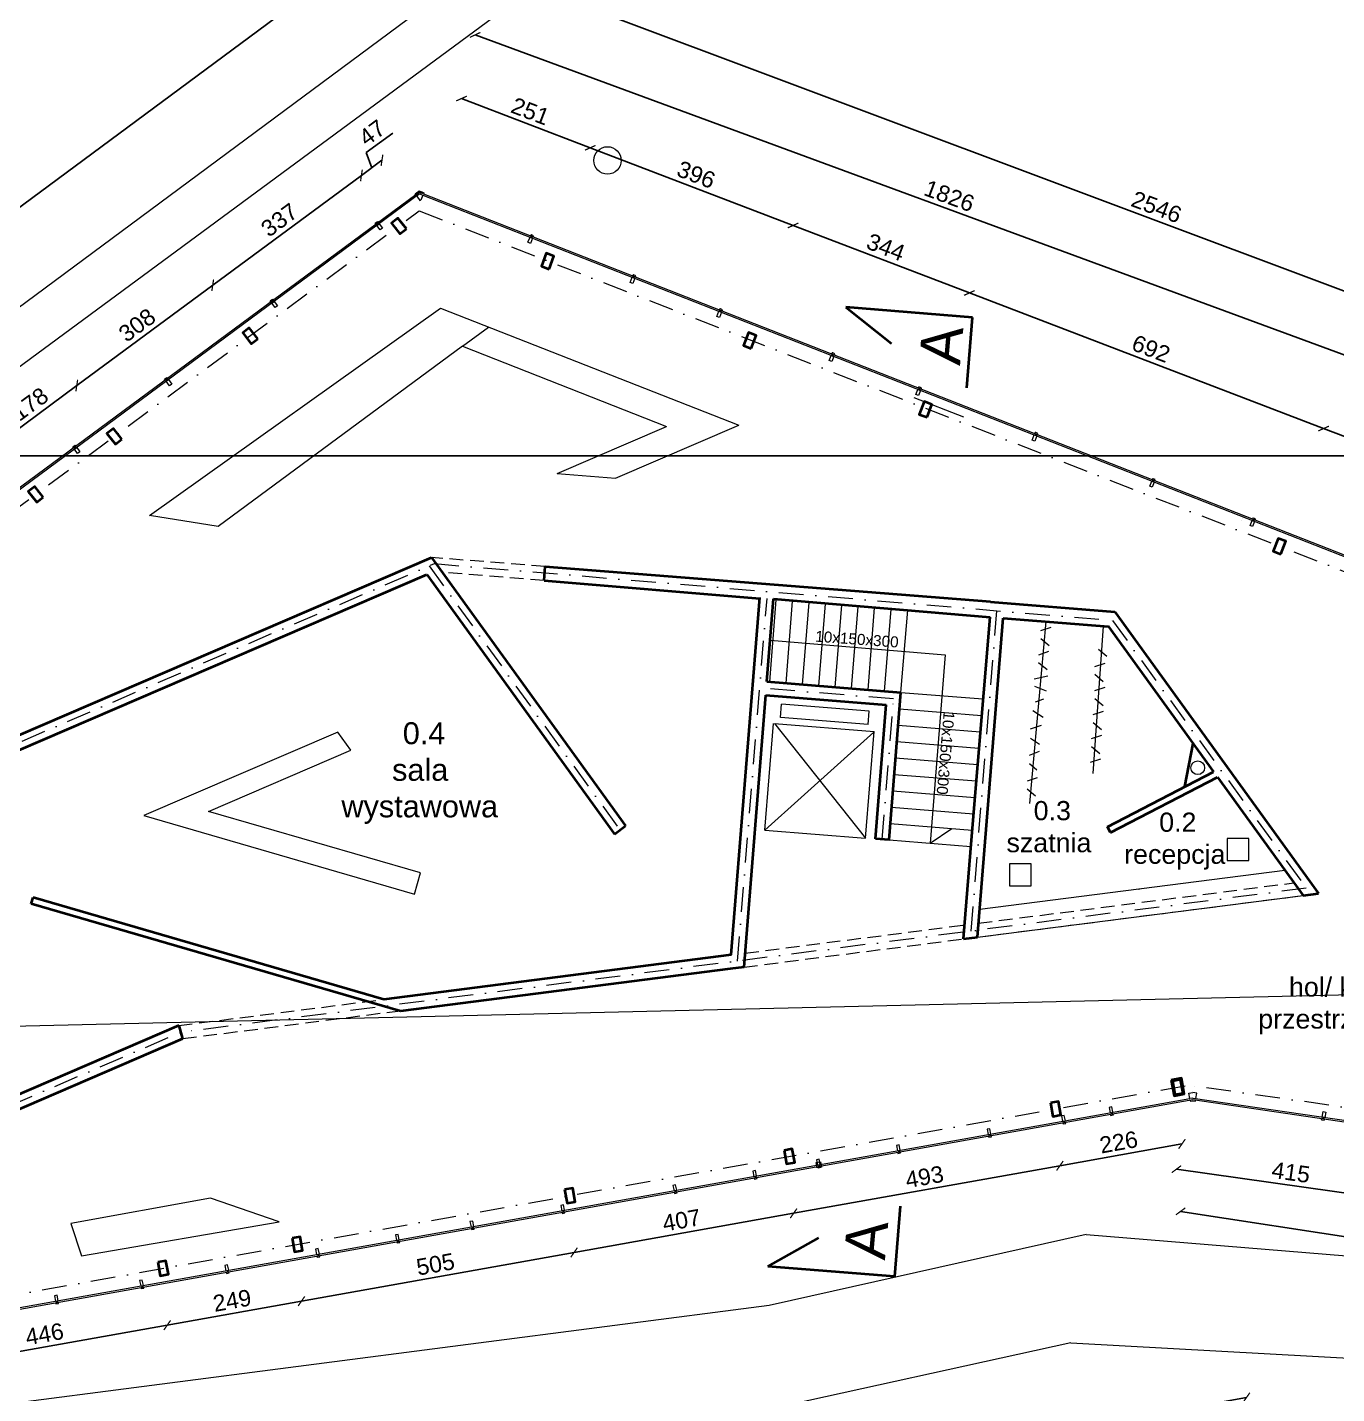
# Model space of a CAD drawing. Header units: millimetres. Extents: x -105266 to 178069, y 491 to 168574.
# Drawn here: x -57854 to -55466, y 32821 to 35312 of the extents above; entities that cross this region are included whole.
import ezdxf

# ---------------------------------------------------------------- set-up
doc = ezdxf.new("R2010")
doc.units = ezdxf.units.MM
doc.linetypes.add('DASHDOTX2', pattern=[2, 1, -0.5, 0, -0.5])
doc.linetypes.add('HIDDENX2', pattern=[0.75, 0.5, -0.25])
doc.layers.get('defpoints').update_dxf_attribs({"color": 4})
doc.layers.add('510-Podpora jednosłupowa symb.-SEPOW', color=7, linetype='Continuous')
for name, color, linetype, lineweight in [('A- TM meble', 9, 'Continuous', 13), ('A-L-W', 123, 'Continuous', 15), ('A-sc murowane', 2, 'Continuous', 40), ('A-sc wykończenie', 6, 'Continuous', 18), ('A-SC-MUROWANE', 2, 'Continuous', 40), ('A-STOLARKA', 1, 'Continuous', 15), ('AVG', 123, 'Continuous', 15), ('izolacja2', 4, 'BATTING', 9), ('meble', 9, 'Continuous', 13), ('osie', 7, 'DASHDOTX2', 15), ('pod', 123, 'HIDDENX2', 15), ('stolarka', 1, 'Continuous', 5)]:
    doc.layers.add(name, color=color, linetype=linetype, lineweight=lineweight)
doc.styles.get("Standard").update_dxf_attribs({"font": 'arial.ttf'})
doc.linetypes.add('BATTING', pattern='A,0.00254,-2.54,[134,ltypeshp.shx,S=2.54,R=0,X=-2.54,Y=0],-5.08,[134,ltypeshp.shx,S=2.54,R=180,X=2.54,Y=0],-2.54', length=10.16254)
doc.dimstyles.new('ewelina', dxfattribs={"dimtxt": 30, "dimasz": 15, "dimexe": 1.25, "dimexo": 0.625, "dimgap": 8, "dimtad": 1, "dimdec": 0, "dimtxsty": 'Standard', "dimblk": 'ARCHTICK', "dimcen": 2.5, "dimse1": 1, "dimse2": 1, "dimadec": 0, "dimazin": 0, "dimtfac": 1, "dimtdec": 0, "dimtmove": 0, "dimatfit": 3, "dimldrblk": 'ARCHTICK', "dimfxl": 1, "dimarcsym": 0})

# ---------------------------------------------------------------- blocks, each defined once
blk = doc.blocks.new('510')
at = {"color": 0, "linetype": 'Continuous', "lineweight": 0}
blk.add_circle((0, 0), 0.25, dxfattribs=at)
blk = doc.blocks.new('_ArchTick')
at = {"color": 0, "linetype": 'ByBlock', "const_width": 0.15}
blk.add_lwpolyline([(-0.5, -0.5), (0.5, 0.5)], dxfattribs=at)
blk = doc.blocks.new('*D224')
at = {"layer": 'A-L-W', "color": 0, "lineweight": -2, "transparency": 16777216}
blk.add_line((-57037.4, 35298.4), (-55323.6, 34667.3), dxfattribs=at)
at = {"layer": 'defpoints', "color": 0, "transparency": 16777216}
for p in [(-57143.2, 35010.9), (-55323.6, 34667.3), (-55429.5, 34379.8)]:
    blk.add_point(p, dxfattribs=at)
at = {"layer": 'A-L-W', "color": 0, "lineweight": -2, "transparency": 16777216, "xscale": 15, "yscale": 15, "zscale": 15}
for p, rotation in [((-57037.4, 35298.4), 159.7834779347574), ((-55323.6, 34667.3), 339.7834779347574)]:
    blk.add_blockref('_ArchTick', p, dxfattribs=dict(at, rotation=rotation))
at = {"layer": 'A-L-W', "color": 0, "transparency": 16777216, "insert": (-56172.5, 35004.7), "char_height": 30, "attachment_point": 5, "rotation": 339.7835}
blk.add_mtext('1826', dxfattribs=at)
blk = doc.blocks.new('*D227')
at = {"layer": 'A-L-W', "color": 0, "lineweight": -2, "transparency": 16777216}
blk.add_line((-55314, 34513.3), (-55489.9, 34580.6), dxfattribs=at)
at = {"layer": 'defpoints', "color": 0, "transparency": 16777216}
for p in [(-55489.9, 34580.6), (-55628.6, 34218.2), (-55452.7, 34150.9)]:
    blk.add_point(p, dxfattribs=at)
at = {"layer": 'A-L-W', "color": 0, "lineweight": -2, "transparency": 16777216, "xscale": 15, "yscale": 15, "zscale": 15}
for p, rotation in [((-55489.9, 34580.6), 159.0608906428986), ((-55314, 34513.3), 339.0608906428986)]:
    blk.add_blockref('_ArchTick', p, dxfattribs=dict(at, rotation=rotation))
at = {"layer": 'A-L-W', "color": 0, "transparency": 16777216, "insert": (-55393.6, 34568.7), "char_height": 30, "attachment_point": 5, "rotation": 339.0609}
blk.add_mtext('188', dxfattribs=at)
blk = doc.blocks.new('*D228')
at = {"layer": 'A-L-W', "color": 0, "lineweight": -2, "transparency": 16777216}
blk.add_line((-55489.9, 34580.6), (-56136, 34827.8), dxfattribs=at)
at = {"layer": 'defpoints', "color": 0, "transparency": 16777216}
for p in [(-56136, 34827.8), (-56268.9, 34480.5), (-55628.6, 34218.2)]:
    blk.add_point(p, dxfattribs=at)
at = {"layer": 'A-L-W', "color": 0, "lineweight": -2, "transparency": 16777216, "xscale": 15, "yscale": 15, "zscale": 15}
for p, rotation in [((-56136, 34827.8), 159.0608906512475), ((-55489.9, 34580.6), 339.0608906512475)]:
    blk.add_blockref('_ArchTick', p, dxfattribs=dict(at, rotation=rotation))
at = {"layer": 'A-L-W', "color": 0, "transparency": 16777216, "insert": (-55804.6, 34726), "char_height": 30, "attachment_point": 5, "rotation": 339.0609}
blk.add_mtext('692', dxfattribs=at)
blk = doc.blocks.new('*D229')
at = {"layer": 'A-L-W', "color": 0, "lineweight": -2, "transparency": 16777216}
blk.add_line((-56136, 34827.8), (-56457.5, 34950.9), dxfattribs=at)
at = {"layer": 'defpoints', "color": 0, "transparency": 16777216}
for p in [(-56457.5, 34950.9), (-56589.4, 34606.2), (-56268.9, 34480.5)]:
    blk.add_point(p, dxfattribs=at)
at = {"layer": 'A-L-W', "color": 0, "lineweight": -2, "transparency": 16777216, "xscale": 15, "yscale": 15, "zscale": 15}
for p, rotation in [((-56457.5, 34950.9), 159.0608906512475), ((-56136, 34827.8), 339.0608906512475)]:
    blk.add_blockref('_ArchTick', p, dxfattribs=dict(at, rotation=rotation))
at = {"layer": 'A-L-W', "color": 0, "transparency": 16777216, "insert": (-56288.4, 34911.2), "char_height": 30, "attachment_point": 5, "rotation": 339.0609}
blk.add_mtext('344', dxfattribs=at)
blk = doc.blocks.new('*D230')
at = {"layer": 'A-L-W', "color": 0, "lineweight": -2, "transparency": 16777216}
blk.add_line((-56457.5, 34950.9), (-56827.5, 35092.5), dxfattribs=at)
at = {"layer": 'defpoints', "color": 0, "transparency": 16777216}
for p in [(-56827.5, 35092.5), (-56958.2, 34750.8), (-56589.4, 34606.2)]:
    blk.add_point(p, dxfattribs=at)
at = {"layer": 'A-L-W', "color": 0, "lineweight": -2, "transparency": 16777216, "xscale": 15, "yscale": 15, "zscale": 15}
for p, rotation in [((-56827.5, 35092.5), 159.0608906512475), ((-56457.5, 34950.9), 339.0608906512475)]:
    blk.add_blockref('_ArchTick', p, dxfattribs=dict(at, rotation=rotation))
at = {"layer": 'A-L-W', "color": 0, "transparency": 16777216, "insert": (-56634.2, 35043.5), "char_height": 30, "attachment_point": 5, "rotation": 339.0609}
blk.add_mtext('396', dxfattribs=at)
blk = doc.blocks.new('*D231')
at = {"layer": 'A-L-W', "color": 0, "lineweight": -2, "transparency": 16777216}
blk.add_line((-56827.5, 35092.5), (-57062.3, 35182.3), dxfattribs=at)
at = {"layer": 'defpoints', "color": 0, "transparency": 16777216}
for p in [(-57062.3, 35182.3), (-57196.7, 34830.9), (-56958.2, 34750.8)]:
    blk.add_point(p, dxfattribs=at)
at = {"layer": 'A-L-W', "color": 0, "lineweight": -2, "transparency": 16777216, "xscale": 15, "yscale": 15, "zscale": 15}
for p, rotation in [((-57062.3, 35182.3), 159.0608906512475), ((-56827.5, 35092.5), 339.0608906512475)]:
    blk.add_blockref('_ArchTick', p, dxfattribs=dict(at, rotation=rotation))
at = {"layer": 'A-L-W', "color": 0, "transparency": 16777216, "insert": (-56936.6, 35159.1), "char_height": 30, "attachment_point": 5, "rotation": 339.0609}
blk.add_mtext('251', dxfattribs=at)
blk = doc.blocks.new('*D232')
at = {"layer": 'A-L-W', "color": 0, "lineweight": -2, "transparency": 16777216}
blk.add_line((-54609.9, 34515.4), (-56993.9, 35409.3), dxfattribs=at)
at = {"layer": 'defpoints', "color": 0, "transparency": 16777216}
for p in [(-56993.9, 35409.3), (-57143.2, 35010.9), (-54759.3, 34117)]:
    blk.add_point(p, dxfattribs=at)
at = {"layer": 'A-L-W', "color": 0, "lineweight": -2, "transparency": 16777216, "xscale": 15, "yscale": 15, "zscale": 15}
for p, rotation in [((-56993.9, 35409.3), 159.4448394453546), ((-54609.9, 34515.4), 339.4448394453546)]:
    blk.add_blockref('_ArchTick', p, dxfattribs=dict(at, rotation=rotation))
at = {"layer": 'A-L-W', "color": 0, "transparency": 16777216, "insert": (-55794.7, 34984.5), "char_height": 30, "attachment_point": 5, "rotation": 339.4448}
blk.add_mtext('2546', dxfattribs=at)
blk = doc.blocks.new('*D237')
at = {"layer": 'A-L-W', "color": 0, "lineweight": -2, "transparency": 16777216}
blk.add_line((-55758.3, 33230), (-55347.2, 33172.1), dxfattribs=at)
at = {"layer": 'defpoints', "color": 0, "transparency": 16777216}
for p in [(-55738.8, 33368), (-55327.8, 33310.1), (-55347.2, 33172.1)]:
    blk.add_point(p, dxfattribs=at)
at = {"layer": 'A-L-W', "color": 0, "lineweight": -2, "transparency": 16777216, "xscale": 15, "yscale": 15, "zscale": 15}
for p, rotation in [((-55758.3, 33230), 171.9805323292466), ((-55347.2, 33172.1), 351.9805323292466)]:
    blk.add_blockref('_ArchTick', p, dxfattribs=dict(at, rotation=rotation))
at = {"layer": 'A-L-W', "color": 0, "transparency": 16777216, "insert": (-55549.5, 33224.1), "char_height": 30, "attachment_point": 5, "rotation": 351.9805}
blk.add_mtext('415', dxfattribs=at)
blk = doc.blocks.new('*D239')
at = {"layer": 'A-L-W', "color": 0, "lineweight": -2, "transparency": 16777216}
blk.add_line((-55750.8, 33153), (-54941, 33028.2), dxfattribs=at)
at = {"layer": 'defpoints', "color": 0, "transparency": 16777216}
for p in [(-55719.5, 33356), (-54909.7, 33231.3), (-54941, 33028.2)]:
    blk.add_point(p, dxfattribs=at)
at = {"layer": 'A-L-W', "color": 0, "lineweight": -2, "transparency": 16777216, "xscale": 15, "yscale": 15, "zscale": 15}
for p, rotation in [((-55750.8, 33153), 171.2389036279741), ((-54941, 33028.2), 351.2389036279741)]:
    blk.add_blockref('_ArchTick', p, dxfattribs=dict(at, rotation=rotation))
at = {"layer": 'A-L-W', "color": 0, "transparency": 16777216, "insert": (-55325.3, 33111), "char_height": 30, "attachment_point": 5, "rotation": 351.2389}
blk.add_mtext('819', dxfattribs=at)
blk = doc.blocks.new('*D241')
at = {"layer": 'A-L-W', "color": 0, "lineweight": -2, "transparency": 16777216}
blk.add_line((-58038.2, 32867), (-57598.8, 32945.5), dxfattribs=at)
at = {"layer": 'defpoints', "color": 0, "transparency": 16777216}
for p in [(-57609.2, 33004), (-57598.8, 32945.5), (-58050.9, 32937.8)]:
    blk.add_point(p, dxfattribs=at)
at = {"layer": 'A-L-W', "color": 0, "lineweight": -2, "transparency": 16777216, "xscale": 15, "yscale": 15, "zscale": 15}
for p, rotation in [((-57598.8, 32945.5), 10.12634783083672), ((-58038.2, 32867), 190.1263478308367)]:
    blk.add_blockref('_ArchTick', p, dxfattribs=dict(at, rotation=rotation))
at = {"layer": 'A-L-W', "color": 0, "transparency": 16777216, "insert": (-57822.6, 32929.2), "char_height": 30, "attachment_point": 5, "rotation": 10.1263}
blk.add_mtext('446', dxfattribs=at)
blk = doc.blocks.new('*D242')
at = {"layer": 'A-L-W', "color": 0, "lineweight": -2, "transparency": 16777216}
blk.add_line((-57598.8, 32945.5), (-57354.1, 32989.2), dxfattribs=at)
at = {"layer": 'defpoints', "color": 0, "transparency": 16777216}
for p in [(-57364.5, 33047.7), (-57609.2, 33004), (-57354.1, 32989.2)]:
    blk.add_point(p, dxfattribs=at)
at = {"layer": 'A-L-W', "color": 0, "lineweight": -2, "transparency": 16777216, "xscale": 15, "yscale": 15, "zscale": 15}
for p, rotation in [((-57354.1, 32989.2), 10.12634783083672), ((-57598.8, 32945.5), 190.1263478308367)]:
    blk.add_blockref('_ArchTick', p, dxfattribs=dict(at, rotation=rotation))
at = {"layer": 'A-L-W', "color": 0, "transparency": 16777216, "insert": (-57480.5, 32990.3), "char_height": 30, "attachment_point": 5, "rotation": 10.1263}
blk.add_mtext('249', dxfattribs=at)
blk = doc.blocks.new('*D243')
at = {"layer": 'A-L-W', "color": 0, "lineweight": -2, "transparency": 16777216}
blk.add_line((-57354.1, 32989.2), (-56856.9, 33078), dxfattribs=at)
at = {"layer": 'defpoints', "color": 0, "transparency": 16777216}
for p in [(-56867.4, 33136.5), (-56856.9, 33078), (-57364.5, 33047.7)]:
    blk.add_point(p, dxfattribs=at)
at = {"layer": 'A-L-W', "color": 0, "lineweight": -2, "transparency": 16777216, "xscale": 15, "yscale": 15, "zscale": 15}
for p, rotation in [((-56856.9, 33078), 10.12634783083672), ((-57354.1, 32989.2), 190.1263478308367)]:
    blk.add_blockref('_ArchTick', p, dxfattribs=dict(at, rotation=rotation))
at = {"layer": 'A-L-W', "color": 0, "transparency": 16777216, "insert": (-57109.6, 33056.5), "char_height": 30, "attachment_point": 5, "rotation": 10.1263}
blk.add_mtext('505', dxfattribs=at)
blk = doc.blocks.new('*D244')
at = {"layer": 'A-L-W', "color": 0, "lineweight": -2, "transparency": 16777216}
blk.add_line((-56856.9, 33078), (-56456.5, 33149.5), dxfattribs=at)
at = {"layer": 'defpoints', "color": 0, "transparency": 16777216}
for p in [(-56467, 33208), (-56456.5, 33149.5), (-56867.4, 33136.5)]:
    blk.add_point(p, dxfattribs=at)
at = {"layer": 'A-L-W', "color": 0, "lineweight": -2, "transparency": 16777216, "xscale": 15, "yscale": 15, "zscale": 15}
for p, rotation in [((-56456.5, 33149.5), 10.12634783083672), ((-56856.9, 33078), 190.1263478308367)]:
    blk.add_blockref('_ArchTick', p, dxfattribs=dict(at, rotation=rotation))
at = {"layer": 'A-L-W', "color": 0, "transparency": 16777216, "insert": (-56660.8, 33136.7), "char_height": 30, "attachment_point": 5, "rotation": 10.1263}
blk.add_mtext('407', dxfattribs=at)
blk = doc.blocks.new('*D245')
at = {"layer": 'A-L-W', "color": 0, "lineweight": -2, "transparency": 16777216}
blk.add_line((-56456.5, 33149.5), (-55970.9, 33236.2), dxfattribs=at)
at = {"layer": 'defpoints', "color": 0, "transparency": 16777216}
for p in [(-55981.4, 33294.8), (-55970.9, 33236.2), (-56467, 33208)]:
    blk.add_point(p, dxfattribs=at)
at = {"layer": 'A-L-W', "color": 0, "lineweight": -2, "transparency": 16777216, "xscale": 15, "yscale": 15, "zscale": 15}
for p, rotation in [((-55970.9, 33236.2), 10.12634783083672), ((-56456.5, 33149.5), 190.1263478308367)]:
    blk.add_blockref('_ArchTick', p, dxfattribs=dict(at, rotation=rotation))
at = {"layer": 'A-L-W', "color": 0, "transparency": 16777216, "insert": (-56217.8, 33215.8), "char_height": 30, "attachment_point": 5, "rotation": 10.1263}
blk.add_mtext('493', dxfattribs=at)
blk = doc.blocks.new('*D246')
at = {"layer": 'A-L-W', "color": 0, "lineweight": -2, "transparency": 16777216}
blk.add_line((-55970.9, 33236.2), (-55748.3, 33276), dxfattribs=at)
at = {"layer": 'defpoints', "color": 0, "transparency": 16777216}
for p in [(-55758.8, 33334.5), (-55981.4, 33294.8), (-55748.3, 33276)]:
    blk.add_point(p, dxfattribs=at)
at = {"layer": 'A-L-W', "color": 0, "lineweight": -2, "transparency": 16777216, "xscale": 15, "yscale": 15, "zscale": 15}
for p, rotation in [((-55748.3, 33276), 10.12634783083672), ((-55970.9, 33236.2), 190.1263478308367)]:
    blk.add_blockref('_ArchTick', p, dxfattribs=dict(at, rotation=rotation))
at = {"layer": 'A-L-W', "color": 0, "transparency": 16777216, "insert": (-55863.7, 33279.1), "char_height": 30, "attachment_point": 5, "rotation": 10.1263}
blk.add_mtext('226', dxfattribs=at)
blk = doc.blocks.new('*D404')
at = {"layer": 'A-L-W', "color": 0, "lineweight": -2, "transparency": 16777216}
blk.add_line((-58264.6, 32341.9), (-55630.5, 32813.7), dxfattribs=at)
at = {"layer": 'defpoints', "color": 0, "transparency": 16777216}
for p in [(-55728.3, 33359.7), (-58362.4, 32887.9), (-55630.5, 32813.7)]:
    blk.add_point(p, dxfattribs=at)
at = {"layer": 'A-L-W', "color": 0, "lineweight": -2, "transparency": 16777216, "xscale": 15, "yscale": 15, "zscale": 15}
for p, rotation in [((-55630.5, 32813.7), 10.15479114802461), ((-58264.6, 32341.9), 190.1547911480246)]:
    blk.add_blockref('_ArchTick', p, dxfattribs=dict(at, rotation=rotation))
at = {"layer": 'A-L-W', "color": 0, "transparency": 16777216, "insert": (-56918.7, 32606.6), "char_height": 30, "attachment_point": 5, "rotation": 10.1548}
blk.add_mtext('2676', dxfattribs=at)
blk = doc.blocks.new('*D257')
at = {"layer": 'A-L-W', "color": 0, "lineweight": -2, "transparency": 16777216}
blk.add_line((-57906.8, 34553.5), (-57763.8, 34659), dxfattribs=at)
at = {"layer": 'defpoints', "color": 0, "transparency": 16777216}
for p in [(-57763.8, 34659), (-57727.7, 34610.1), (-57855.8, 34484.3)]:
    blk.add_point(p, dxfattribs=at)
at = {"layer": 'A-L-W', "color": 0, "lineweight": -2, "transparency": 16777216, "xscale": 15, "yscale": 15, "zscale": 15}
for p, rotation in [((-57763.8, 34659), 36.42863924856123), ((-57906.8, 34553.5), 216.4286392485612)]:
    blk.add_blockref('_ArchTick', p, dxfattribs=dict(at, rotation=rotation))
at = {"layer": 'A-L-W', "color": 0, "transparency": 16777216, "insert": (-57849.2, 34625), "char_height": 30, "attachment_point": 5, "rotation": 36.4286}
blk.add_mtext('178', dxfattribs=at)
blk = doc.blocks.new('*D258')
at = {"layer": 'A-L-W', "color": 0, "lineweight": -2, "transparency": 16777216}
blk.add_line((-57763.8, 34659), (-57515.9, 34841.9), dxfattribs=at)
at = {"layer": 'defpoints', "color": 0, "transparency": 16777216}
for p in [(-57515.9, 34841.9), (-57479.9, 34793.2), (-57727.7, 34610.1)]:
    blk.add_point(p, dxfattribs=at)
at = {"layer": 'A-L-W', "color": 0, "lineweight": -2, "transparency": 16777216, "xscale": 15, "yscale": 15, "zscale": 15}
for p, rotation in [((-57515.9, 34841.9), 36.42863924856123), ((-57763.8, 34659), 216.4286392485612)]:
    blk.add_blockref('_ArchTick', p, dxfattribs=dict(at, rotation=rotation))
at = {"layer": 'A-L-W', "color": 0, "transparency": 16777216, "insert": (-57653.7, 34769.2), "char_height": 30, "attachment_point": 5, "rotation": 36.4286}
blk.add_mtext('308', dxfattribs=at)
blk = doc.blocks.new('*D259')
at = {"layer": 'A-L-W', "color": 0, "lineweight": -2, "transparency": 16777216}
blk.add_line((-57515.9, 34841.9), (-57244.7, 35042.1), dxfattribs=at)
at = {"layer": 'defpoints', "color": 0, "transparency": 16777216}
for p in [(-57244.7, 35042.1), (-57208.8, 34993.5), (-57479.9, 34793.2)]:
    blk.add_point(p, dxfattribs=at)
at = {"layer": 'A-L-W', "color": 0, "lineweight": -2, "transparency": 16777216, "xscale": 15, "yscale": 15, "zscale": 15}
for p, rotation in [((-57244.7, 35042.1), 36.42863924856123), ((-57515.9, 34841.9), 216.4286392485612)]:
    blk.add_blockref('_ArchTick', p, dxfattribs=dict(at, rotation=rotation))
at = {"layer": 'A-L-W', "color": 0, "transparency": 16777216, "insert": (-57394.2, 34960.8), "char_height": 30, "attachment_point": 5, "rotation": 36.4286}
blk.add_mtext('337', dxfattribs=at)
blk = doc.blocks.new('*D260')
at = {"layer": 'A-L-W', "color": 0, "lineweight": -2, "transparency": 16777216}
for p, q in [((-57235.9, 35083.7), (-57187.5, 35119.5)), ((-57225.9, 35056), (-57235.9, 35083.7)), ((-57244.7, 35042.1), (-57207.2, 35069.8))]:
    blk.add_line(p, q, dxfattribs=at)
at = {"layer": 'defpoints', "color": 0, "transparency": 16777216}
for p in [(-57207.2, 35069.8), (-57164, 35011.3), (-57208.8, 34993.5)]:
    blk.add_point(p, dxfattribs=at)
at = {"layer": 'A-L-W', "color": 0, "lineweight": -2, "transparency": 16777216, "xscale": 15, "yscale": 15, "zscale": 15}
for p, rotation in [((-57207.2, 35069.8), 36.42863924856123), ((-57244.7, 35042.1), 216.4286392485612)]:
    blk.add_blockref('_ArchTick', p, dxfattribs=dict(at, rotation=rotation))
at = {"layer": 'A-L-W', "color": 0, "transparency": 16777216, "insert": (-57225.3, 35120.1), "char_height": 30, "attachment_point": 5, "rotation": 36.4286}
blk.add_mtext('47', dxfattribs=at)
blk = doc.blocks.new('*D406')
at = {"layer": 'A-L-W', "color": 0, "lineweight": -2, "transparency": 16777216}
blk.add_line((-57384.8, 35341.5), (-59480.5, 33792.1), dxfattribs=at)
at = {"layer": 'defpoints', "color": 0, "transparency": 16777216}
for p in [(-57138.6, 35008.5), (-59480.5, 33792.1), (-59234.3, 33459)]:
    blk.add_point(p, dxfattribs=at)
at = {"layer": 'A-L-W', "color": 0, "lineweight": -2, "transparency": 16777216, "xscale": 15, "yscale": 15, "zscale": 15}
for p, rotation in [((-57384.8, 35341.5), 36.47776893357357), ((-59480.5, 33792.1), 216.4777689335736)]:
    blk.add_blockref('_ArchTick', p, dxfattribs=dict(at, rotation=rotation))
at = {"layer": 'A-L-W', "color": 0, "transparency": 16777216, "insert": (-58487.5, 34555.3), "char_height": 30, "attachment_point": 5, "rotation": 36.4778}
blk.add_mtext('2606', dxfattribs=at)

msp = doc.modelspace()

# ---------------------------------------------------------------- linework, layer by layer
at = {"color": 1}
msp.add_xline((57065.48, 34530.8), (1, 0), dxfattribs=at)
at = {"layer": 'A- TM meble'}
msp.add_line((-59243.04, 33458.78), (-54867.6, 33561.97), dxfattribs=at)
at = {"layer": 'A-L-W'}
for p, q in [((-58099.5, 34631.03), (-55205.68, 36777.56)), ((-55481.63, 36453.25), (-60711.4, 32596.91)), ((-56500.16, 34118.61), (-56488.16, 34268.13)), ((-56470.26, 34116.21), (-56458.25, 34265.73)), ((-56440.35, 34113.81), (-56428.35, 34263.33)), ((-56410.45, 34111.41), (-56398.45, 34260.93)), ((-56380.55, 34109.01), (-56368.54, 34258.53)), ((-56350.64, 34106.61), (-56338.64, 34256.13)), ((-56320.74, 34104.21), (-56308.74, 34253.73)), ((-56290.83, 34101.81), (-56278.83, 34251.33)), ((-56260.93, 34099.41), (-56248.37, 34249.4)), ((-56499.09, 34194.45), (-56180.17, 34168.16)), ((-56180.17, 34168.16), (-56207.78, 33824.27)), ((-56260.93, 34099.41), (-56111.41, 34087.4)), ((-56480.28, 34053.81), (-56478.36, 34077.74)), ((-56318.88, 34064.93), (-56478.36, 34077.74)), ((-56320.8, 34041.01), (-56318.88, 34064.93)), ((-56263.33, 34069.5), (-56113.81, 34057.5)), ((-56508.81, 33848.44), (-56493.2, 34042.81)), ((-56491.21, 34042.65), (-56309.79, 34028.09)), ((-56491.21, 34042.65), (-56325.4, 33833.71)), ((-56320.8, 34041.01), (-56480.28, 34053.81)), ((-56265.73, 34039.6), (-56116.21, 34027.6)), ((-56508.81, 33848.44), (-56309.91, 34026.65)), ((-56325.4, 33833.71), (-56309.79, 34028.09)), ((-56268.13, 34009.7), (-56118.61, 33997.69)), ((-56270.53, 33979.79), (-56121.01, 33967.79)), ((-56272.93, 33949.89), (-56123.42, 33937.88)), ((-56275.33, 33919.98), (-56125.82, 33907.98)), ((-56277.74, 33890.08), (-56128.22, 33878.08)), ((-56508.81, 33848.44), (-56325.4, 33833.71)), ((-56280.14, 33860.18), (-56130.62, 33848.17)), ((-56207.78, 33824.27), (-56168, 33851.17)), ((-56282.54, 33830.27), (-56133.02, 33818.27)), ((-55923.23, 33110.79), (-56500.86, 32981.4)), ((-55923.23, 33110.79), (-54860.12, 33024.18)), ((-56500.86, 32981.4), (-59294.54, 32618.84)), ((-55951.08, 32913.56), (-56525.58, 32786.74)), ((-55951.08, 32913.56), (-54886.29, 32854.37))]:
    msp.add_line(p, q, dxfattribs=at)
at = {"layer": 'A-L-W', "linetype": 'Continuous', "ltscale": 50}
msp.add_circle((-55719.41, 33962.07), 12.5, dxfattribs=at)
at = {"layer": 'A-sc murowane', "linetype": 'Continuous'}
for p, q in [((-56130.35, 34783.25), (-56361.02, 34801.76)), ((-56361.02, 34801.76), (-56277.92, 34735.5)), ((-56140.66, 34654.81), (-56130.35, 34783.25)), ((-58124, 33912.09), (-57117.13, 34345.5)), ((-57117.13, 34345.5), (-56763.04, 33855.78)), ((-58099.56, 33895.39), (-57125.65, 34314.61)), ((-57125.65, 34314.61), (-56783.3, 33841.13)), ((-56097.21, 34264.27), (-56909.58, 34328.65)), ((-56911.69, 34303.5), (-56518.06, 34270.53)), ((-56570.23, 33620.72), (-56517.91, 34272.41)), ((-56505.15, 34119.01), (-56493.03, 34269.89)), ((-56493.03, 34269.89), (-56098.01, 34236.81)), ((-56097.21, 34264.27), (-55870.73, 34246.33)), ((-55870.73, 34246.33), (-55499.3, 33732.64)), ((-56121.22, 33653.01), (-56074.46, 34234.92)), ((-56074.46, 34234.92), (-55882.17, 34219.48)), ((-55882.84, 34220.41), (-55690.79, 33954.8)), ((-56505.15, 34119.01), (-56260.93, 34099.41)), ((-56546.93, 33598.5), (-56507.15, 34094.09)), ((-56507.15, 34094.09), (-56287.85, 34076.49)), ((-56282.54, 33830.27), (-56260.93, 34099.41)), ((-56307.46, 33832.27), (-56287.85, 34076.49)), ((-55884.1, 33854.52), (-55690.79, 33954.8)), ((-55878.57, 33843.87), (-55683.68, 33944.97)), ((-55683.68, 33944.97), (-55527.54, 33729.02)), ((-55878.57, 33843.87), (-55884.1, 33854.52)), ((-56282.54, 33830.27), (-56307.46, 33832.27)), ((-56146.56, 33649.76), (-56132.06, 33830.23)), ((-55527.54, 33729.02), (-55499.3, 33732.64)), ((-56546.93, 33598.5), (-56572.27, 33595.26)), ((-57577.88, 33491.7), (-58121.56, 33257.67)), ((-57571.22, 33467.35), (-58147.91, 33219.11)), ((-56262.3, 33162.64), (-56272.61, 33034.21)), ((-56503.28, 33052.73), (-56410.68, 33104.89)), ((-56272.61, 33034.21), (-56503.28, 33052.73))]:
    msp.add_line(p, q, dxfattribs=at)
at = {"layer": 'A-sc murowane', "linetype": 'Continuous', "ltscale": 50}
for p, q in [((-56911.69, 34303.5), (-56909.57, 34328.78)), ((-56132.06, 33830.23), (-56098.01, 34236.81)), ((-56783.3, 33841.13), (-56763.04, 33855.78)), ((-57846.75, 33713.59), (-57843.4, 33725.12)), ((-57173.34, 33518.3), (-57846.75, 33713.59)), ((-57203.74, 33539.61), (-57843.4, 33725.12)), ((-56146.56, 33649.76), (-56121.22, 33653.01)), ((-56570.23, 33620.72), (-57203.74, 33539.61)), ((-56572.27, 33595.26), (-57173.34, 33518.3)), ((-57577.9, 33491.76), (-57571.22, 33467.35))]:
    msp.add_line(p, q, dxfattribs=at)
at = {"layer": 'A-sc murowane', "linetype": 'Continuous'}
for points in [[(-57162.7, 34944.6), (-57178, 34964.37), (-57189.87, 34955.19), (-57174.56, 34935.42), (-57162.7, 34944.6)], [(-56902.57, 34871.49), (-56893.64, 34894.84), (-56907.65, 34900.2), (-56916.58, 34876.85), (-56902.57, 34871.49)], [(-57433.81, 34744.26), (-57449.11, 34764.03), (-57460.97, 34754.85), (-57445.67, 34735.08), (-57433.81, 34744.26)], [(-56533.77, 34726.8), (-56524.84, 34750.15), (-56538.85, 34755.51), (-56547.78, 34732.17), (-56533.77, 34726.8)], [(-56213.25, 34601.1), (-56204.32, 34624.45), (-56218.33, 34629.81), (-56227.26, 34606.46), (-56213.25, 34601.1)], [(-57681.59, 34561.17), (-57696.89, 34580.94), (-57708.76, 34571.76), (-57693.45, 34551.99), (-57681.59, 34561.17)], [(-57824.98, 34455.21), (-57840.28, 34474.98), (-57852.15, 34465.8), (-57836.85, 34446.03), (-57824.98, 34455.21)], [(-55568.02, 34351.58), (-55559.09, 34374.93), (-55573.1, 34380.29), (-55582.03, 34356.94), (-55568.02, 34351.58)], [(-55765.48, 33390.66), (-55761.09, 33366.05), (-55746.32, 33368.69), (-55750.72, 33393.3), (-55765.48, 33390.66)], [(-55988.1, 33350.9), (-55983.71, 33326.29), (-55968.94, 33328.93), (-55973.34, 33353.54), (-55988.1, 33350.9)], [(-56473.69, 33264.18), (-56469.3, 33239.57), (-56454.53, 33242.2), (-56458.93, 33266.81), (-56473.69, 33264.18)], [(-56874.08, 33192.67), (-56869.69, 33168.06), (-56854.92, 33170.69), (-56859.32, 33195.3), (-56874.08, 33192.67)], [(-57371.25, 33103.87), (-57366.86, 33079.26), (-57352.09, 33081.9), (-57356.49, 33106.51), (-57371.25, 33103.87)], [(-57615.93, 33060.17), (-57611.54, 33035.56), (-57596.77, 33038.2), (-57601.17, 33062.81), (-57615.93, 33060.17)]]:
    msp.add_lwpolyline(points, dxfattribs=at)
msp.add_lwpolyline([(-55767.8, 33392.28), (-55762.71, 33363.73), (-55744, 33367.07), (-55749.1, 33395.62)], close=True, dxfattribs=at)
at = {"layer": 'A-SC-MUROWANE'}
msp.add_line((-55743.27, 33927.58), (-55728.1, 34006.4), dxfattribs=at)
at = {"layer": 'A-STOLARKA'}
for p, q in [((-57138.56, 35008.47), (-59234.38, 33459.09)), ((-57140.08, 35007.25), (-57141.89, 35009.7)), ((-57136.76, 35007.76), (-57135.67, 35010.52)), ((-57145.68, 35006.88), (-59239.63, 33458.94)), ((-57218.24, 34953.24), (-57219.42, 34954.85)), ((-57216.95, 34954.19), (-57215.2, 34951.82)), ((-57215.34, 34955.38), (-57213.59, 34953.01)), ((-56935.84, 34928.88), (-56934.72, 34931.72)), ((-56933.97, 34928.15), (-56932.86, 34930.99)), ((-56749.65, 34855.83), (-56748.54, 34858.67)), ((-56747.79, 34855.1), (-56746.68, 34857.94)), ((-57408.33, 34812.71), (-57406.57, 34810.34)), ((-57406.72, 34813.9), (-57404.96, 34811.53)), ((-56591.39, 34793.77), (-56590.27, 34796.61)), ((-56589.53, 34793.04), (-56588.41, 34795.88)), ((-56386.57, 34713.46), (-56385.46, 34716.3)), ((-56384.71, 34712.73), (-56383.6, 34715.57)), ((-57601.31, 34670.03), (-57599.56, 34667.66)), ((-57599.7, 34671.22), (-57597.95, 34668.85)), ((-56228.3, 34651.4), (-56227.19, 34654.24)), ((-56226.44, 34650.67), (-56225.33, 34653.51)), ((-56016.15, 34568.2), (-56015.03, 34571.04)), ((-56014.28, 34567.47), (-56013.17, 34570.31)), ((-57768.57, 34546.38), (-57766.82, 34544.01)), ((-57766.96, 34547.57), (-57765.21, 34545.2)), ((-55802.02, 34484.24), (-55800.9, 34487.09)), ((-55800.16, 34483.51), (-55799.04, 34486.36)), ((-55619.11, 34412.51), (-55617.99, 34415.35)), ((-55617.24, 34411.78), (-55616.13, 34414.62)), ((-55573.1, 34380.29), (-55559.09, 34374.93)), ((-58364.77, 32885.84), (-55728.34, 33356.92)), ((-58359.56, 32889.82), (-55733.68, 33358.61)), ((-55733.22, 33356.05), (-55732.82, 33353.81)), ((-55732.82, 33353.81), (-55728.38, 33354.6)), ((-55728.34, 33356.92), (-54903.73, 33235.31)), ((-55728.34, 33354.61), (-55723.8, 33353.93)), ((-55727.94, 33359.59), (-54925.85, 33241.56)), ((-55723.8, 33353.93), (-55723.48, 33356.12)), ((-55964.38, 33317.55), (-55963.86, 33314.64)), ((-55962.41, 33317.9), (-55961.89, 33314.99)), ((-55877.75, 33333.03), (-55877.23, 33330.12)), ((-55875.78, 33333.38), (-55875.26, 33330.47)), ((-55493.66, 33320.09), (-55493.37, 33322.06)), ((-55491.32, 33324.74), (-55491.75, 33321.82)), ((-55491.32, 33324.74), (-55491.75, 33321.82)), ((-55489.34, 33324.5), (-55489.78, 33321.53)), ((-56100.23, 33293.29), (-56099.71, 33290.38)), ((-56098.26, 33293.64), (-56097.74, 33290.73)), ((-56263.64, 33264.1), (-56263.12, 33261.19)), ((-56265.61, 33263.75), (-56265.09, 33260.83)), ((-56527.46, 33216.97), (-56526.94, 33214.06)), ((-56525.49, 33217.32), (-56524.98, 33214.41)), ((-56411.3, 33237.72), (-56410.78, 33234.81)), ((-56409.33, 33238.07), (-56408.81, 33235.16)), ((-56673.16, 33190.95), (-56672.64, 33188.04)), ((-56671.19, 33191.3), (-56670.67, 33188.39)), ((-56877.92, 33154.37), (-56877.4, 33151.46)), ((-56875.95, 33154.72), (-56875.43, 33151.81)), ((-57043.3, 33124.83), (-57042.78, 33121.92)), ((-57041.33, 33125.18), (-57040.81, 33122.27)), ((-57179.15, 33100.57), (-57178.63, 33097.66)), ((-57177.18, 33100.92), (-57176.66, 33098.01)), ((-57324.84, 33074.54), (-57324.32, 33071.63)), ((-57322.87, 33074.89), (-57322.35, 33071.98)), ((-57490.22, 33045), (-57489.71, 33042.09)), ((-57488.26, 33045.35), (-57487.74, 33042.44)), ((-57645.76, 33017.22), (-57645.24, 33014.31)), ((-57643.79, 33017.57), (-57643.28, 33014.66)), ((-57799.33, 32989.79), (-57798.81, 32986.87)), ((-57801.3, 32989.44), (-57800.78, 32986.52))]:
    msp.add_line(p, q, dxfattribs=at)
for points in [[(-57139.01, 35011.87), (-57145.69, 35006.89), (-57146.88, 35008.5), (-57143.48, 35011.01), (-57140.2, 35013.44), (-57139.28, 35014.09), (-57138.28, 35013.69), (-57134.48, 35012.2), (-57130.61, 35010.68), (-57131.32, 35008.86), (-57139.01, 35011.87)], [(-57218.24, 34953.24), (-57219.42, 34954.85), (-57215.24, 34957.94), (-57214.05, 34956.33)], [(-56932.39, 34930.81), (-56931.33, 34930.39), (-56930.6, 34932.26), (-56934.46, 34933.77), (-56935.33, 34934.11), (-56936.05, 34932.27)], [(-56746.21, 34857.76), (-56745.23, 34857.44), (-56744.53, 34859.24), (-56748.28, 34860.71), (-56749.25, 34861.1), (-56749.96, 34859.29)], [(-57409.61, 34811.76), (-57410.81, 34813.37), (-57406.63, 34816.47), (-57405.43, 34814.85)], [(-56587.95, 34795.7), (-56586.81, 34795.25), (-56586.08, 34797.11), (-56590.01, 34798.65), (-56591, 34799.04), (-56591.73, 34797.18)], [(-56383.13, 34715.38), (-56382.19, 34715.06), (-56381.33, 34716.82), (-56385.19, 34718.34), (-56386.17, 34718.72), (-56386.9, 34716.86)], [(-57602.6, 34669.08), (-57603.8, 34670.7), (-57599.61, 34673.79), (-57598.42, 34672.17)], [(-56224.86, 34653.32), (-56223.88, 34652.97), (-56223.17, 34654.81), (-56226.93, 34656.28), (-56228.06, 34656.73), (-56228.75, 34654.85)], [(-56012.7, 34570.13), (-56011.76, 34569.76), (-56011.03, 34571.62), (-56014.77, 34573.09), (-56015.72, 34573.53), (-56016.47, 34571.61)], [(-57769.86, 34545.43), (-57771.05, 34547.05), (-57766.87, 34550.14), (-57765.67, 34548.52)], [(-55798.58, 34486.17), (-55797.62, 34485.8), (-55796.9, 34487.65), (-55800.64, 34489.12), (-55801.62, 34489.51), (-55802.35, 34487.64)], [(-55615.66, 34414.44), (-55614.89, 34414.14), (-55614.16, 34416), (-55617.73, 34417.4), (-55618.64, 34417.75), (-55619.37, 34415.89)], [(-55879.22, 33332.72), (-55874.31, 33333.68), (-55876.23, 33343.5), (-55881.14, 33342.54), (-55879.22, 33332.72)], [(-55965.84, 33317.25), (-55960.94, 33318.21), (-55962.86, 33328.02), (-55967.76, 33327.06), (-55965.84, 33317.25)], [(-55965.28, 33314.39), (-55964.93, 33312.42), (-55960.06, 33313.29), (-55960.41, 33315.26)], [(-55878.66, 33329.86), (-55878.31, 33327.89), (-55873.43, 33328.76), (-55873.78, 33330.73)], [(-55493.66, 33320.09), (-55488.72, 33319.36), (-55488.43, 33321.33)], [(-55487.87, 33324.28), (-55492.8, 33325.02), (-55491.07, 33334.84), (-55486.14, 33334.01), (-55487.87, 33324.28)], [(-56101.69, 33292.98), (-56096.79, 33293.94), (-56098.71, 33303.76), (-56103.61, 33302.8), (-56101.69, 33292.98)], [(-56101.13, 33290.12), (-56100.78, 33288.15), (-56095.91, 33289.02), (-56096.26, 33290.99)], [(-56267.08, 33263.44), (-56262.17, 33264.4), (-56264.09, 33274.22), (-56269, 33273.26), (-56267.08, 33263.44)], [(-56412.77, 33237.42), (-56407.86, 33238.38), (-56409.78, 33248.19), (-56414.69, 33247.23), (-56412.77, 33237.42)], [(-56266.52, 33260.58), (-56266.17, 33258.61), (-56261.29, 33259.48), (-56261.64, 33261.45)], [(-56528.93, 33216.67), (-56524.03, 33217.63), (-56525.95, 33227.44), (-56530.85, 33226.48), (-56528.93, 33216.67)], [(-56528.37, 33213.81), (-56528.02, 33211.84), (-56523.15, 33212.71), (-56523.5, 33214.67)], [(-56412.21, 33234.56), (-56411.86, 33232.59), (-56406.99, 33233.46), (-56407.34, 33235.42)], [(-56674.63, 33190.64), (-56669.72, 33191.6), (-56671.64, 33201.42), (-56676.55, 33200.46), (-56674.63, 33190.64)], [(-56879.39, 33154.07), (-56874.48, 33155.03), (-56876.4, 33164.84), (-56881.31, 33163.88), (-56879.39, 33154.07)], [(-56674.07, 33187.78), (-56673.72, 33185.81), (-56668.84, 33186.68), (-56669.19, 33188.65)], [(-56878.83, 33151.21), (-56878.47, 33149.24), (-56873.6, 33150.11), (-56873.95, 33152.08)], [(-57044.77, 33124.53), (-57039.86, 33125.49), (-57041.78, 33135.3), (-57046.69, 33134.34), (-57044.77, 33124.53)], [(-57044.21, 33121.67), (-57043.86, 33119.7), (-57038.98, 33120.57), (-57039.33, 33122.53)], [(-57180.62, 33100.26), (-57175.71, 33101.22), (-57177.63, 33111.04), (-57182.54, 33110.08), (-57180.62, 33100.26)], [(-57180.06, 33097.4), (-57179.71, 33095.43), (-57174.83, 33096.3), (-57175.18, 33098.27)], [(-57326.31, 33074.24), (-57321.4, 33075.2), (-57323.32, 33085.01), (-57328.23, 33084.05), (-57326.31, 33074.24)], [(-57325.75, 33071.38), (-57325.4, 33069.41), (-57320.53, 33070.28), (-57320.88, 33072.24)], [(-57491.69, 33044.7), (-57486.79, 33045.66), (-57488.71, 33055.47), (-57493.61, 33054.51), (-57491.69, 33044.7)], [(-57491.13, 33041.84), (-57490.78, 33039.87), (-57485.91, 33040.73), (-57486.26, 33042.7)], [(-57647.23, 33016.91), (-57642.32, 33017.87), (-57644.24, 33027.69), (-57649.15, 33026.73), (-57647.23, 33016.91)], [(-57646.67, 33014.05), (-57646.32, 33012.08), (-57641.45, 33012.95), (-57641.8, 33014.92)], [(-57802.77, 32989.13), (-57797.86, 32990.09), (-57799.78, 32999.91), (-57804.69, 32998.95), (-57802.77, 32989.13)], [(-57802.21, 32986.27), (-57801.86, 32984.3), (-57796.99, 32985.17), (-57797.34, 32987.14)]]:
    msp.add_lwpolyline(points, dxfattribs=at)
at = {"layer": 'AVG'}
msp.add_line((-56236.98, 34637.34), (-56146.76, 34601.96), dxfattribs=at)
at = {"layer": 'izolacja2', "linetype": 'Continuous', "ltscale": 50}
for points in [[(-55666.03, 33792.74), (-55626.03, 33792.74), (-55626.03, 33832.74), (-55666.03, 33832.74)], [(-56063.01, 33746.47), (-56023.01, 33746.47), (-56023.01, 33786.47), (-56063.01, 33786.47)]]:
    msp.add_lwpolyline(points, close=True, dxfattribs=at)
at = {"layer": 'meble', "linetype": 'Continuous', "ltscale": 50}
for p, q in [((-57060.58, 34730.65), (-57013.09, 34765.74)), ((-57060.58, 34730.65), (-56688.15, 34584.59)), ((-56888.01, 34498.56), (-56688.15, 34584.59)), ((-56781.21, 34490.1), (-56556.7, 34586.74)), ((-56888.01, 34498.56), (-56781.21, 34490.1)), ((-56117.12, 33703.94), (-55560.9, 33775.16)), ((-55827.11, 33740.38), (-55825.34, 33741.3)), ((-56121.22, 33653.01), (-55527.54, 33729.02))]:
    msp.add_line(p, q, dxfattribs=at)
for points in [[(-57060.58, 34730.65), (-57505.76, 34401.68), (-57631.16, 34421.81), (-57100.73, 34800.1), (-56556.7, 34586.74)], [(-57755.19, 33071.92), (-57394.41, 33134.08), (-57519.77, 33177.12), (-57774.33, 33130.74), (-57755.19, 33071.92)]]:
    msp.add_lwpolyline(points, dxfattribs=at)
msp.add_lwpolyline([(-57287.91, 34027.03), (-57641.52, 33874.81), (-57148.03, 33731.69), (-57136.89, 33770.11), (-57523.27, 33882.16), (-57263.9, 33993.81)], close=True, dxfattribs=at)
at = {"layer": 'osie', "linetype": 'DASHDOTX2', "ltscale": 45}
for p, q in [((-59191.87, 33460.49), (-57139.11, 34977.57)), ((-57139.11, 34977.57), (-55394.93, 34297.5)), ((-58111.78, 33903.74), (-57111.68, 34334.24)), ((-57121.39, 34330.06), (-56773.17, 33848.46)), ((-57111.68, 34334.24), (-55874.83, 34230.66)), ((-56558.91, 33609.57), (-56504.93, 34270.88)), ((-56132.86, 33664.12), (-56085.92, 34248.34)), ((-55874.83, 34230.66), (-55521.76, 33742.36)), ((-56274.39, 34087.95), (-56518.61, 34107.55)), ((-56295, 33831.27), (-56274.39, 34087.95)), ((-55521.76, 33742.36), (-57574.55, 33479.53)), ((-58134.74, 33238.39), (-57574.55, 33479.53)), ((-58358.83, 32914.79), (-55736.98, 33383.06)), ((-54945.18, 33271.5), (-55736.98, 33383.06))]:
    msp.add_line(p, q, dxfattribs=at)
at = {"layer": 'pod', "linetype": 'HIDDENX2', "ltscale": 50}
for p, q in [((-56909.57, 34328.78), (-57117.13, 34345.5)), ((-56911.69, 34303.5), (-57097.59, 34318.47)), ((-56119.17, 33678.47), (-55544.22, 33752.09)), ((-56121.22, 33653.01), (-55527.54, 33729.02)), ((-56544.89, 33623.97), (-56144.51, 33675.23)), ((-56546.93, 33598.5), (-56146.56, 33649.76)), ((-57577.9, 33491.76), (-57203.74, 33539.61)), ((-57173.34, 33518.3), (-57571.22, 33467.35))]:
    msp.add_line(p, q, dxfattribs=at)
at = {"layer": 'stolarka', "linetype": 'Continuous'}
for p, q in [((-57131.32, 35008.86), (-55801.37, 34487.27)), ((-57132.42, 35006.06), (-55427.39, 34337.38)), ((-55801.37, 34487.27), (-55618.46, 34415.54)), ((-55639.5, 34413.68), (-55639.5, 34413.68)), ((-55638.04, 34417.41), (-55638.04, 34417.41)), ((-55618.46, 34415.54), (-55421.74, 34338.38)), ((-55987.39, 34217.72), (-56005.99, 34211.52)), ((-56005.52, 34197.7), (-55990.25, 34184.83)), ((-55991.52, 34173.78), (-56010.12, 34167.58)), ((-55900.72, 34178.07), (-55885.46, 34165.2)), ((-56009.64, 34153.76), (-55994.38, 34140.89)), ((-55888.95, 34152.39), (-55907.55, 34146.19)), ((-56017.53, 34123.84), (-55992.73, 34129.56)), ((-55907.07, 34132.37), (-55891.81, 34119.5)), ((-56017.05, 34110.97), (-55996.06, 34102.39)), ((-56015.62, 34082.37), (-56000.36, 34087.61)), ((-55888.95, 34108.15), (-55907.55, 34101.96)), ((-55907.07, 34088.13), (-55891.81, 34075.26)), ((-56020.39, 34066.16), (-56001.31, 34054.25)), ((-55892.02, 34064.56), (-55910.63, 34058.36)), ((-56024.21, 34032.8), (-56004.17, 34039.47)), ((-55910.15, 34044.54), (-55894.89, 34031.67)), ((-56024.21, 34015.64), (-56007.99, 34005.15)), ((-55895.1, 34020.97), (-55913.7, 34014.77)), ((-56026.11, 33985.13), (-56007.99, 33992.28)), ((-55913.23, 34000.95), (-55897.96, 33988.08)), ((-56026.59, 33969.88), (-56012.76, 33958.44)), ((-55897.13, 33977.73), (-55915.73, 33971.53)), ((-56012.28, 33943.66), (-56030.88, 33937.47)), ((-56030.41, 33923.64), (-56015.14, 33910.78))]:
    msp.add_line(p, q, dxfattribs=at)
at = {"layer": 'stolarka', "linetype": 'Continuous', "ltscale": 50}
for p, q in [((-56025.71, 33896.62), (-55995.76, 34228.6)), ((-55910.12, 33951.45), (-55891.13, 34220.41))]:
    msp.add_line(p, q, dxfattribs=at)
at = {"layer": 'stolarka', "linetype": 'Continuous'}
for points in [[(-57138.56, 35008.47), (-57143.87, 35004.55), (-57137.93, 34996.51), (-57137.07, 34997.14)], [(-57138.56, 35008.47), (-57132.42, 35006.06), (-57136.07, 34996.75), (-57137.07, 34997.14)]]:
    msp.add_lwpolyline(points, dxfattribs=at)
for points in [[(-57210.56, 34942.85), (-57216.48, 34950.87), (-57212.31, 34953.98), (-57206.37, 34945.94)], [(-56932.46, 34927.58), (-56936.19, 34918.29), (-56940.93, 34920.15), (-56937.18, 34929.48)], [(-56746.36, 34854.57), (-56749.9, 34845.23), (-56754.74, 34847.06), (-56751.1, 34856.37)], [(-57401.93, 34801.36), (-57407.86, 34809.38), (-57403.69, 34812.49), (-57397.75, 34804.45)], [(-56587.96, 34792.54), (-56591.64, 34783.16), (-56596.47, 34785), (-56592.85, 34794.32)], [(-56383.27, 34712.2), (-56386.82, 34702.85), (-56391.65, 34704.68), (-56388.02, 34714)], [(-57594.92, 34658.69), (-57600.85, 34666.71), (-57596.68, 34669.82), (-57590.74, 34661.78)], [(-56224.99, 34650.13), (-56228.63, 34640.82), (-56233.39, 34642.62), (-56229.84, 34651.97)], [(-56012.82, 34566.98), (-56016.38, 34557.59), (-56021.23, 34559.43), (-56017.56, 34568.83)], [(-57762.18, 34535.04), (-57768.1, 34543.06), (-57763.93, 34546.17), (-57757.99, 34538.13)], [(-55798.72, 34482.98), (-55802.36, 34473.67), (-55807.1, 34475.47), (-55803.43, 34484.86)], [(-55615.97, 34411.31), (-55619.52, 34401.97), (-55624, 34403.67), (-55620.46, 34413.02)]]:
    msp.add_lwpolyline(points, close=True, dxfattribs=at)
at = {"layer": 'stolarka', "linetype": 'Continuous', "ltscale": 50}
for points in [[(-55728.34, 33359.66), (-55733.63, 33358.62), (-55735.58, 33368.58), (-55728.44, 33369.79)], [(-55728.34, 33359.66), (-55722.99, 33358.87), (-55721.29, 33368.58), (-55728.46, 33369.79)]]:
    msp.add_lwpolyline(points, dxfattribs=at)
msp.add_lwpolyline([(-56413.54, 33232.26), (-56415.3, 33242.1), (-56407.42, 33243.51), (-56405.66, 33233.66)], close=True, dxfattribs=at)

# ---------------------------------------------------------------- block references
at = {"layer": '510-Podpora jednosłupowa symb.-SEPOW', "color": 7, "linetype": 'Continuous', "lineweight": 18, "xscale": 100, "yscale": 100, "zscale": 100}
msp.add_blockref('510', (-56795.89, 35069.51), dxfattribs=at)

# ---------------------------------------------------------------- texts
at = {"layer": 'A-sc wykończenie', "attachment_point": 1}
for s, width, insert, char_height in [('\\pi88.222; 0.4\\P\\pi84.266;sala \\P\\pi-8.108;wystawowa', 266.9491, (-57273.04, 34044.92), 40), ('\\pi93.807; 0.3\\P\\pi57.804;szatnia', 266.9491, (-56126.11, 33901.29), 35), ('\\pi93.986; 0.2\\P\\pi43.695;recepcja', 266.9491, (-55897.4, 33880.16), 35), ('\\pi225.87; 0.1\\P\\pi74.886;hol/ komunikacja/ \\P\\pi18.888;przestrzeń wystawowa', 524.3147, (-55628.04, 33638.06), 35)]:
    msp.add_mtext_dynamic_manual_height_columns(s, width=width, gutter_width=12.5, heights=[0], dxfattribs=dict(at, insert=insert, char_height=char_height))
at = {"layer": 'izolacja2', "char_height": 75, "attachment_point": 1, "rotation": 84.93964}
for insert in [(-56227.79, 34701.08), (-56364.75, 33069.61)]:
    msp.add_mtext_dynamic_manual_height_columns('A', width=33.7161, gutter_width=12.5, heights=[0], dxfattribs=dict(at, insert=insert))
at = {"layer": 'izolacja2', "linetype": 'Continuous', "ltscale": 50, "char_height": 20, "attachment_point": 1}
for insert, rotation in [((-56416.13, 34212.02), 355.85032), ((-56162.75, 34063.81), 265.06035)]:
    msp.add_mtext_dynamic_manual_height_columns('10x150x300', width=128.233, gutter_width=12.5, heights=[0], dxfattribs=dict(at, insert=insert, rotation=rotation))

# ---------------------------------------------------------------- dimensions: what is measured, and where the dimension line sits
at = {"layer": 'A-L-W'}
for base, p1, p2, angle, picture, middle in [((-56993.87, 35409.32), (-54759.29, 34117), (-57143.25, 35010.95), 159.44484, '*D232', (-55802.85, 34962.71)), ((-59480.51, 33792.07), (-57138.56, 35008.47), (-59234.25, 33459), 216.47777, '*D406', (-58473.59, 34536.55)), ((-55630.54, 32813.65), (-58362.37, 32887.86), (-55728.34, 33359.66), 10.15479, '*D404', (-56914.62, 32583.65)), ((-54941.02, 33028.2), (-55719.47, 33356.05), (-54909.73, 33231.25), 351.2389, '*D239', (-55328.83, 33087.97))]:
    dim = msp.add_linear_dim(base=base, p1=p1, p2=p2, angle=angle, dimstyle='ewelina', dxfattribs=at)
    dim.commit()
    dim.dimension.update_dxf_attribs({"geometry": picture, "text_midpoint": middle, "dimtype": 161})
for p1, p2, distance, picture, middle in [((-57143.25, 35010.95), (-55429.49, 34379.85), 306.34, '*D224', (-56172.45, 35004.75)), ((-55452.71, 34150.91), (-55628.57, 34218.2), -388.05, '*D227', (-55393.63, 34568.75)), ((-55738.85, 33367.99), (-55327.75, 33310.07), -139.34, '*D237', (-55549.49, 33224.14))]:
    dim = msp.add_aligned_dim(p1=p1, p2=p2, distance=distance, dimstyle='ewelina', dxfattribs=at)
    dim.commit()
    dim.dimension.update_dxf_attribs({"geometry": picture, "text_midpoint": middle})
for base, p1, p2, angle, picture, middle in [((-57062.25, 35182.28), (-56958.24, 34750.85), (-57196.7, 34830.91), 339.06089, '*D231', (-56936.56, 35159.14)), ((-57207.18, 35069.81), (-57208.82, 34993.49), (-57163.99, 35011.29), 216.42864, '*D260', (-57243.12, 35106.98)), ((-56827.52, 35092.46), (-56589.44, 34606.17), (-56958.24, 34750.85), 339.06089, '*D230', (-56634.19, 35043.46)), ((-57244.7, 35042.11), (-57479.93, 34793.16), (-57208.82, 34993.49), 216.42864, '*D259', (-57394.17, 34960.8)), ((-56457.54, 34950.88), (-56268.92, 34480.46), (-56589.44, 34606.17), 339.06089, '*D229', (-56288.43, 34911.15)), ((-57515.93, 34841.94), (-57727.71, 34610.06), (-57479.93, 34793.16), 216.42864, '*D258', (-57653.73, 34769.23)), ((-56135.99, 34827.85), (-55628.57, 34218.2), (-56268.92, 34480.46), 339.06089, '*D228', (-55804.61, 34726.01)), ((-57763.82, 34658.99), (-57855.8, 34484.34), (-57727.71, 34610.06), 216.42864, '*D257', (-57849.16, 34624.98)), ((-55748.32, 33275.98), (-55981.39, 33294.75), (-55758.77, 33334.51), 190.12635, '*D246', (-55863.72, 33279.05)), ((-55970.93, 33236.22), (-56466.98, 33208.02), (-55981.39, 33294.75), 190.12635, '*D245', (-56217.83, 33215.82)), ((-56456.52, 33149.49), (-56867.37, 33136.51), (-56466.98, 33208.02), 190.12635, '*D244', (-56660.82, 33136.69)), ((-56856.91, 33077.98), (-57364.54, 33047.72), (-56867.37, 33136.51), 190.12635, '*D243', (-57109.6, 33056.54)), ((-57354.08, 32989.19), (-57609.22, 33004.02), (-57364.54, 33047.72), 190.12635, '*D242', (-57480.52, 32990.29)), ((-57598.77, 32945.49), (-58050.87, 32937.84), (-57609.22, 33004.02), 190.12635, '*D241', (-57822.59, 32929.2))]:
    dim = msp.add_linear_dim(base=base, p1=p1, p2=p2, angle=angle, dimstyle='ewelina', override={"dimtmove": 1}, dxfattribs=at)
    dim.commit()
    dim.dimension.update_dxf_attribs({"geometry": picture, "text_midpoint": middle})

doc.saveas('drawing.dxf')
